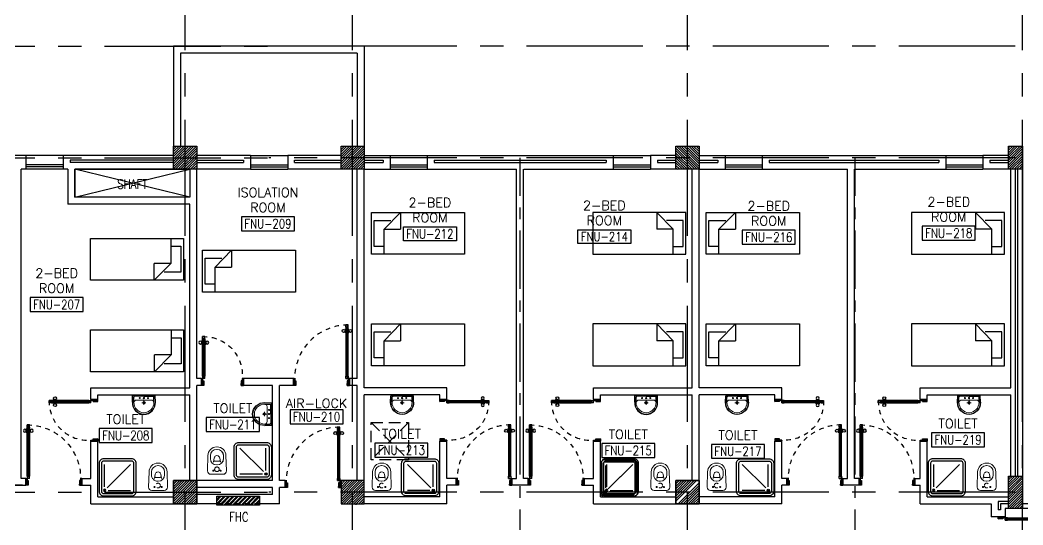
# Model space of a CAD drawing. Extents: x 0 to 93, y -1.5 to 78.
# Drawn here: x 18.88 to 40.44, y 56.32 to 67.18 of the extents above; entities that cross this region are included whole.
import ezdxf
from ezdxf.enums import TextEntityAlignment as Align

# ---------------------------------------------------------------- set-up
doc = ezdxf.new("R2010")
doc.units = 0
doc.header["$MEASUREMENT"] = 0
doc.header["$PDMODE"] = 34
for name, pattern in [('CENTER', [2, 1.25, -0.25, 0.25, -0.25]), ('CENTERX2', [4, 2.5, -0.5, 0.5, -0.5]), ('DASHED', [0.75, 0.5, -0.25]), ('HIDDEN', [0.375, 0.25, -0.125]), ('HIDDEN2', [0.1875, 0.125, -0.0625])]:
    doc.linetypes.add(name, pattern=pattern)
doc.layers.get('0').update_dxf_attribs({"color": 11, "linetype": 'CONTINUOUS'})
doc.layers.get('DEFPOINTS').update_dxf_attribs({"color": 11, "linetype": 'CONTINUOUS'})
for name, color, linetype in [('AX-DIM', 11, 'CONTINUOUS'), ('AXES', 11, 'CENTERX2'), ('AXES1', 11, 'CENTER'), ('COL', 11, 'CONTINUOUS'), ('DOOR', 11, 'CONTINUOUS'), ('EJ', 11, 'CONTINUOUS'), ('FHC', 11, 'CONTINUOUS'), ('FIX', 11, 'CONTINUOUS'), ('FUR', 11, 'CONTINUOUS'), ('HAT', 11, 'CONTINUOUS'), ('INSUL', 11, 'CONTINUOUS'), ('PROJ-L', 11, 'CONTINUOUS'), ('RM-BOX', 11, 'CONTINUOUS'), ('RM-NAME', 11, 'CONTINUOUS'), ('RM-NO', 11, 'CONTINUOUS'), ('ROOF', 11, 'CONTINUOUS'), ('SHAFT', 11, 'CONTINUOUS'), ('WALL', 11, 'CONTINUOUS'), ('WIN', 11, 'CONTINUOUS')]:
    doc.layers.add(name, color=color, linetype=linetype)
doc.styles.add('ROMANS', font='ROMANS.shx', dxfattribs={"width": 0.6})
doc.dimstyles.new('DIM-OUT', dxfattribs={"dimscale": 0, "dimtxt": 0.24, "dimasz": 0.08, "dimexe": 0.02, "dimexo": 0.02, "dimgap": 0.05, "dimtad": 1, "dimdec": 0, "dimlfac": 1000, "dimzin": 0, "dimdsep": 46, "dimtxsty": 'ROMANS', "dimblk1": 'ARCHTICK', "dimblk2": 'ARCHTICK', "dimsah": 1, "dimcen": 0.01, "dimdle": 0.08, "dimclrd": 7, "dimclre": 7, "dimclrt": 2, "dimadec": 0, "dimazin": 0, "dimtp": 2, "dimtm": 2, "dimtfac": 0.114286, "dimtdec": 0, "dimtix": 1, "dimtmove": 2, "dimatfit": 3, "dimldrblk": 'ARCHTICK', "dimfxl": 0, "dimtolj": 1, "dimtzin": 0, "dimarcsym": 0})

# ---------------------------------------------------------------- blocks, each defined once
blk = doc.blocks.new('*X49')
at = {"color": 0}
for p, q in [((84179, 177093), (84676, 177590)), ((84179, 177146), (84623, 177590)), ((84179, 177199), (84570, 177590)), ((84179, 177252), (84517, 177590)), ((84179, 177305), (84464, 177590)), ((84179, 177358), (84411, 177590)), ((84179, 177411), (84358, 177590)), ((84179, 177464), (84305, 177590)), ((84179, 177517), (84252, 177590)), ((84179, 177570), (84199, 177590)), ((84229, 177090), (84679, 177540)), ((84282, 177090), (84679, 177487)), ((84335, 177090), (84679, 177434)), ((84388, 177090), (84679, 177381)), ((84441, 177090), (84679, 177328)), ((84494, 177090), (84679, 177275)), ((84547, 177090), (84679, 177222)), ((84600, 177090), (84679, 177169)), ((84653, 177090), (84679, 177116))]:
    blk.add_line(p, q, dxfattribs=at)
blk = doc.blocks.new('*X52')
at = {"color": 0}
for p, q in [((84179, 169934), (84635, 170390)), ((84179, 169987), (84582, 170390)), ((84179, 170040), (84529, 170390)), ((84179, 170093), (84476, 170390)), ((84179, 170146), (84423, 170390)), ((84179, 170199), (84370, 170390)), ((84179, 170252), (84317, 170390)), ((84179, 170305), (84264, 170390)), ((84179, 170358), (84211, 170390)), ((84188, 169890), (84679, 170381)), ((84241, 169890), (84679, 170328)), ((84294, 169890), (84679, 170274)), ((84347, 169890), (84679, 170221)), ((84401, 169890), (84679, 170168)), ((84454, 169890), (84679, 170115)), ((84507, 169890), (84679, 170062)), ((84560, 169890), (84679, 170009)), ((84613, 169890), (84679, 169956)), ((84666, 169890), (84679, 169903))]:
    blk.add_line(p, q, dxfattribs=at)
blk = doc.blocks.new('COL50')
at = {"layer": 'COL'}
blk.add_lwpolyline([(-250, 250), (-250, -250), (250, -250), (250, 250)], close=True, dxfattribs=at)
blk = doc.blocks.new('*X50')
at = {"color": 0}
for p, q in [((80579, 177099), (81070, 177590)), ((80579, 177152), (81017, 177590)), ((80579, 177205), (80964, 177590)), ((80579, 177258), (80911, 177590)), ((80579, 177311), (80858, 177590)), ((80579, 177364), (80804, 177590)), ((80579, 177417), (80751, 177590)), ((80579, 177471), (80698, 177590)), ((80579, 177524), (80645, 177590)), ((80579, 177577), (80592, 177590)), ((80623, 177090), (81079, 177546)), ((80676, 177090), (81079, 177493)), ((80729, 177090), (81079, 177440)), ((80782, 177090), (81079, 177387)), ((80835, 177090), (81079, 177334)), ((80888, 177090), (81079, 177281)), ((80941, 177090), (81079, 177228)), ((80994, 177090), (81079, 177175)), ((81047, 177090), (81079, 177122))]:
    blk.add_line(p, q, dxfattribs=at)
blk = doc.blocks.new('*X51')
at = {"color": 0}
for p, q in [((80579, 169940), (81029, 170390)), ((80579, 169993), (80976, 170390)), ((80579, 170046), (80923, 170390)), ((80579, 170099), (80870, 170390)), ((80579, 170152), (80817, 170390)), ((80579, 170205), (80764, 170390)), ((80579, 170258), (80711, 170390)), ((80579, 170311), (80658, 170390)), ((80579, 170364), (80605, 170390)), ((80582, 169890), (81079, 170387)), ((80635, 169890), (81079, 170334)), ((80688, 169890), (81079, 170281)), ((80741, 169890), (81079, 170228)), ((80794, 169890), (81079, 170175)), ((80847, 169890), (81079, 170122)), ((80900, 169890), (81079, 170069)), ((80953, 169890), (81079, 170016)), ((81006, 169890), (81079, 169963)), ((81059, 169890), (81079, 169910))]:
    blk.add_line(p, q, dxfattribs=at)
blk = doc.blocks.new('*X62')
at = {"color": 0}
for p, q in [((203889, 169947), (204331, 170390)), ((203889, 170000), (204278, 170390)), ((203889, 170053), (204225, 170390)), ((203889, 170107), (204172, 170390)), ((203889, 170160), (204119, 170390)), ((203889, 170213), (204066, 170390)), ((203889, 170266), (204013, 170390)), ((203889, 170319), (203960, 170390)), ((203889, 170372), (203907, 170390)), ((203937, 169890), (204389, 170341)), ((203990, 169890), (204389, 170288)), ((204043, 169890), (204389, 170235)), ((204096, 169890), (204389, 170182)), ((204149, 169890), (204389, 170129)), ((204202, 169890), (204389, 170076)), ((204255, 169890), (204389, 170023)), ((204308, 169890), (204389, 169970)), ((204361, 169890), (204389, 169917))]:
    blk.add_line(p, q, dxfattribs=at)
blk = doc.blocks.new('RM1')
at = {"layer": 'RM-BOX'}
blk.add_lwpolyline([(570, -200), (-570, -200), (-570, -500), (570, -500)], close=True, dxfattribs=at)
at = {"layer": 'RM-NAME', "style": 'ROMANS'}
for tag, p in [('ROOMNAME1', (0, 324)), ('ROOMNAME2', (0, 0))]:
    blk.add_attdef(tag, text='', height=200, dxfattribs=at).set_placement(p, align=Align.MIDDLE)
at = {"layer": 'RM-NO', "style": 'ROMANS', "width": 0.8}
blk.add_attdef('ROOMNO', text='', height=200, dxfattribs=at).set_placement((0, -350), align=Align.MIDDLE)
blk = doc.blocks.new('AH20A')
at = {"layer": 'FUR'}
for p, q in [((0, 0.5), (0, -0.5)), ((1, 0.5), (0, 0.5)), ((0.136, 0.5), (0.136, -0.099)), ((1, -0.5), (1, 0.5)), ((0.136, 0.311), (0.028, 0.311)), ((0.028, 0.311), (0.028, -0.309)), ((0.136, -0.099), (0.313, -0.5)), ((0.136, -0.099), (0.313, -0.099)), ((0.313, -0.5), (0.313, -0.099)), ((0.028, -0.309), (0.208, -0.309)), ((0, -0.5), (1, -0.5))]:
    blk.add_line(p, q, dxfattribs=at)
blk = doc.blocks.new('DOOR90')
at = {"layer": 'DOOR', "linetype": 'ByBlock'}
for p, q in [((0, 0), (-150, 0)), ((-200, -25), (-1000, -25)), ((-200, -42), (-1000, -42)), ((-200, -58), (-1000, -58)), ((-1000, -75), (-200, -75))]:
    blk.add_line(p, q, dxfattribs=at)
at = {"layer": 'DOOR', "color": 0, "linetype": 'ByBlock'}
for p, q in [((-150, 0), (-150, -25)), ((-150, 0), (0, 0)), ((0, -50), (0, 0)), ((-1050, -25), (-1050, -75)), ((-1050, -75), (-1050, -25)), ((-1000, -25), (-1050, -25)), ((-1000, -75), (-1050, -75)), ((-1020, -42), (-1020, -58)), ((-1000, -42), (-1020, -42)), ((-1000, -58), (-1020, -58)), ((-1000, -25), (-1000, -42)), ((-1000, -58), (-1000, -75)), ((-968, -25), (-968, -18)), ((-878, -18), (-968, -18)), ((-968, -75), (-968, -82)), ((-878, -82), (-968, -82)), ((-955, -18), (-955, -9)), ((-955, -9), (-890, -9)), ((-955, -18), (-890, -18)), ((-955, -82), (-955, -91)), ((-955, -82), (-890, -82)), ((-955, -91), (-890, -91)), ((-890, -18), (-890, -9)), ((-890, -82), (-890, -91)), ((-878, -25), (-878, -18)), ((-878, -75), (-878, -82)), ((-200, -42), (-200, -25)), ((-200, -25), (-150, -25)), ((-180, -42), (-200, -42)), ((-200, -75), (-200, -58)), ((-200, -58), (-180, -58)), ((-150, -75), (-200, -75)), ((-180, -58), (-180, -42)), ((-150, -75), (-150, -25)), ((-150, -25), (-100, -25)), ((-100, -25), (-100, -50)), ((-100, -50), (0, -50)), ((-100, -850), (0, -850)), ((-100, -875), (-100, -850)), ((0, -850), (0, -900)), ((-150, -900), (-150, -875)), ((-150, -875), (-100, -875)), ((0, -900), (-150, -900)), ((-150, -900), (0, -900))]:
    blk.add_line(p, q, dxfattribs=at)
at = {"layer": 'DOOR', "color": 9, "linetype": 'ByBlock'}
for p, q in [((0, -50), (-114, 0)), ((0, -50), (-40, 0)), ((0, -50), (-100, -37)), ((0, -850), (-114, -900)), ((0, -850), (-100, -863)), ((0, -850), (-40, -900))]:
    blk.add_line(p, q, dxfattribs=at)
at = {"layer": 'DOOR', "color": 0, "linetype": 'ByBlock'}
for centre in [(-923, 24), (-923, -124)]:
    blk.add_circle(centre, 32.4, dxfattribs=at)
at = {"layer": 'DOOR', "color": 9, "linetype": 'ByBlock'}
for centre, radius, start, end in [((0, -50), 74.4, 137.7764, 180), ((0, -50), 54.4, 113.2074, 180), ((0, -50), 154, 161.1053, 166.2858), ((0, -50), 134, 158.1598, 169.28), ((0, -50), 114, 154.0838, 167.3774), ((0, -50), 94.4, 148.0182, 180), ((0, -50), 34.4, 90, 180), ((0, -50), 14.4, 90, 180), ((0, -850), 94.4, 180, 211.9818), ((0, -850), 74.4, 180, 222.2236), ((0, -850), 54.4, 180, 246.7926), ((0, -850), 34.4, 180, 270), ((0, -850), 14.4, 180, 270), ((0, -850), 154, 193.7142, 198.8947), ((0, -850), 134, 190.72, 201.8402)]:
    blk.add_arc(centre, radius, start, end, dxfattribs=at)
at = {"layer": 'DOOR', "linetype": 'HIDDEN', "ltscale": 0.5}
blk.add_arc((-222, -50), 828, 178.2701, 275.003, dxfattribs=at)
blk = doc.blocks.new('DOOR100')
at = {"layer": 'DOOR', "color": 0, "linetype": 'ByBlock'}
for p, q in [((-76, 1251), (-76, 1301)), ((-76, 1301), (-26, 1301)), ((-26, 1301), (-76, 1301)), ((-26, 1251), (-26, 1301)), ((-92, 1206), (-92, 1141)), ((-83, 1206), (-92, 1206)), ((-83, 1141), (-92, 1141)), ((-83, 1129), (-83, 1219)), ((-76, 1219), (-83, 1219)), ((-83, 1206), (-83, 1141)), ((-76, 1129), (-83, 1129)), ((-59, 1251), (-76, 1251)), ((-59, 1251), (-59, 1271)), ((-43, 1271), (-59, 1271)), ((-43, 1251), (-43, 1271)), ((-26, 1251), (-43, 1251)), ((-26, 1219), (-19, 1219)), ((-26, 1129), (-19, 1129)), ((-19, 1129), (-19, 1219)), ((-19, 1206), (-19, 1141)), ((-19, 1206), (-10, 1206)), ((-19, 1141), (-10, 1141)), ((-10, 1206), (-10, 1141)), ((-1201, 0), (-1201, 150)), ((-1201, 150), (-1176, 150)), ((-1201, 150), (-1201, 0)), ((-1151, 0), (-1201, 0)), ((-1176, 150), (-1176, 100)), ((-1176, 100), (-1151, 100)), ((-1151, 100), (-1151, 0)), ((-76, 200), (-59, 200)), ((-76, 150), (-76, 200)), ((-76, 150), (-26, 150)), ((-59, 200), (-59, 180)), ((-59, 180), (-43, 180)), ((-51, 100), (-51, 0)), ((-26, 100), (-51, 100)), ((-51, 0), (-1, 0)), ((-43, 200), (-26, 200)), ((-43, 180), (-43, 200)), ((-26, 200), (-26, 150)), ((-1, 150), (-26, 150)), ((-26, 150), (-26, 100)), ((-1, 150), (-1, 0))]:
    blk.add_line(p, q, dxfattribs=at)
at = {"layer": 'DOOR', "linetype": 'ByBlock'}
for p, q in [((-76, 1251), (-76, 200)), ((-59, 200), (-59, 1251)), ((-43, 200), (-43, 1251)), ((-26, 200), (-26, 1251))]:
    blk.add_line(p, q, dxfattribs=at)
at = {"layer": 'DOOR', "color": 9, "linetype": 'ByBlock'}
for p, q in [((-1151, 0), (-1201, 114)), ((-1151, 0), (-1201, 40)), ((-1151, 0), (-1164, 100)), ((-51, 0), (-1, 114)), ((-51, 0), (-38, 100)), ((-51, 0), (-1, 40))]:
    blk.add_line(p, q, dxfattribs=at)
at = {"layer": 'DOOR', "color": 0, "linetype": 'ByBlock'}
for centre in [(-125, 1174), (22, 1174)]:
    blk.add_circle(centre, 32.4, dxfattribs=at)
at = {"layer": 'DOOR', "linetype": 'HIDDEN', "ltscale": 0.5}
blk.add_arc((-27, 152), 1149, 89.961, 180.0931, dxfattribs=at)
at = {"layer": 'DOOR', "color": 9, "linetype": 'ByBlock'}
for centre, radius, start, end in [((-1151, 0), 154, 103.7142, 108.8947), ((-1151, 0), 134, 100.72, 111.8402), ((-1151, 0), 94.4, 90, 121.9818), ((-1151, 0), 74.4, 90, 132.2236), ((-1151, 0), 54.4, 90, 156.7926), ((-1151, 0), 34.4, 90, 180), ((-1151, 0), 14.4, 90, 180), ((-51, 0), 94.4, 58.0182, 90), ((-51, 0), 74.4, 47.7764, 90), ((-51, 0), 54.4, 23.2074, 90), ((-51, 0), 34.4, 0, 90), ((-51, 0), 14.4, 0, 90), ((-51, 0), 134, 68.1598, 79.28), ((-51, 0), 114, 64.0838, 77.3774), ((-51, 0), 154, 71.1053, 76.2858)]:
    blk.add_arc(centre, radius, start, end, dxfattribs=at)
blk = doc.blocks.new('SHR1')
at = {"layer": 'FIX'}
for p, q in [((-196, 196), (-700, 700)), ((-143, 218), (-143, 700)), ((-218, 143), (-700, 143))]:
    blk.add_line(p, q, dxfattribs=at)
for points in [[(-825, 125), (-825, 725, -0.414214), (-725, 825), (-125, 825, -0.414214), (-25, 725), (-25, 125, -0.414214), (-125, 25), (-725, 25, -0.414214)], [(-775, 125), (-775, 725, -0.414214), (-725, 775), (-125, 775, -0.414214), (-75, 725), (-75, 125, -0.414214), (-125, 75), (-725, 75, -0.414214)]]:
    blk.add_lwpolyline(points, format="xyb", close=True, dxfattribs=at)
for radius in [25, 15]:
    blk.add_circle((-143, 143), radius, dxfattribs=at)
blk = doc.blocks.new('*X73')
at = {"color": 0}
for p, q in [((203889, 118293), (204345, 118750)), ((203889, 118346), (204292, 118750)), ((203889, 118399), (204239, 118750)), ((203889, 118452), (204186, 118750)), ((203889, 118505), (204133, 118750)), ((203889, 118558), (204080, 118750)), ((203889, 118611), (204027, 118750)), ((203889, 118665), (203974, 118750)), ((203889, 118718), (203921, 118750)), ((203898, 118250), (204389, 118740)), ((203951, 118250), (204389, 118687)), ((204004, 118250), (204389, 118634)), ((204057, 118250), (204389, 118581)), ((204110, 118250), (204389, 118528)), ((204163, 118250), (204389, 118475)), ((204216, 118250), (204389, 118422)), ((204269, 118250), (204389, 118369)), ((204322, 118250), (204389, 118316)), ((204375, 118250), (204389, 118263))]:
    blk.add_line(p, q, dxfattribs=at)
blk = doc.blocks.new('WC1')
at = {"layer": 'FIX', "lineweight": 20}
for p, q in [((-727, 5), (-727, -5)), ((-674, 5), (-674, -5)), ((-534, 24), (-540, 0)), ((-540, 0), (-534, -24)), ((-210, 204), (-538, 194)), ((-475, 141), (-538, 141)), ((-395, 76), (-490, 60)), ((-339, 5), (-339, -5)), ((-137, 0), (-137, 131)), ((-137, -131), (-137, 0)), ((-538, -141), (-475, -141)), ((-538, -194), (-210, -204)), ((-490, -60), (-395, -76)), ((-213, -204), (-210, -204))]:
    blk.add_line(p, q, dxfattribs=at)
at = {"layer": 'FIX', "linetype": 'Continuous', "lineweight": 20}
blk.add_line((-420, -47), (-420, 45), dxfattribs=at)
at = {"layer": 'FIX', "linetype": 'HIDDEN2', "lineweight": 20, "ltscale": 0.3}
blk.add_circle((-245, 0), 49.8, dxfattribs=at)
at = {"layer": 'FIX', "linetype": 'HIDDEN', "lineweight": 20, "ltscale": 0.05}
for centre in [(-213, 78), (-213, -77)]:
    blk.add_circle(centre, 11.6, dxfattribs=at)
at = {"layer": 'FIX', "lineweight": 20}
for centre, radius, start, end in [((-538, 5), 189, 90, 180), ((-538, 5), 136, 90, 180), ((-473, -7), 68.2, 128.9242, 152.8468), ((-464, -18), 82, 108.496, 128.9242), ((-475, 5), 136, 360, 90), ((-210, 131), 73, 360, 90), ((-538, -5), 189, 180, 270), ((-538, -5), 136, 180, 270), ((-473, 7), 68.2, 207.1532, 231.0758), ((-464, 18), 82, 231.0758, 251.504), ((-475, -5), 136, 270, 0), ((-210, -131), 73, 270, 0)]:
    blk.add_arc(centre, radius, start, end, dxfattribs=at)
at = {"layer": 'FIX', "linetype": 'Continuous', "lineweight": 20}
for centre, start, end in [((-443, 46), 357.6662, 91.6121), ((-442, -46), 268.3879, 2.3338)]:
    blk.add_arc(centre, 22.3, start, end, dxfattribs=at)
blk = doc.blocks.new('LAV1')
at = {"layer": 'FIX', "linetype": 'DASHED', "lineweight": 20, "ltscale": 0.05}
for p, q in [((0, 170), (0, 270)), ((0, 170), (0, 270)), ((50, 220), (-50, 220))]:
    blk.add_line(p, q, dxfattribs=at)
at = {"layer": 'FIX', "linetype": 'ByBlock', "ltscale": 0.3}
for p, q in [((-280, 210), (-275, 50)), ((-245, 210), (-245, 85)), ((0, 60), (-220, 60)), ((0, 60), (220, 60)), ((245, 210), (245, 85)), ((280, 210), (275, 50))]:
    blk.add_line(p, q, dxfattribs=at)
at = {"layer": 'FIX', "linetype": 'Continuous', "lineweight": 20}
for p, q in [((-275, 210), (-275, 50)), ((0, 50), (-275, 50)), ((0, 50), (-252, 50)), ((0, 155), (-181, 155)), ((0, 155), (181, 155)), ((0, 50), (275, 50)), ((0, 50), (252, 50)), ((275, 210), (275, 50))]:
    blk.add_line(p, q, dxfattribs=at)
at = {"layer": 'FIX', "lineweight": 20}
for p, q in [((16, 107), (-15, 107)), ((0, 92), (0, 123))]:
    blk.add_line(p, q, dxfattribs=at)
for centre, radius in [((0, 220), 29.5), ((0, 220), 22.5), ((0, 107), 15.5)]:
    blk.add_circle(centre, radius, dxfattribs=at)
at = {"layer": 'FIX', "linetype": 'HIDDEN', "lineweight": 20, "ltscale": 0.05}
for centre in [(-100, 107), (100, 107)]:
    blk.add_circle(centre, 12.4, dxfattribs=at)
at = {"layer": 'FIX', "linetype": 'ByBlock', "ltscale": 0.3}
for centre, radius, start, end in [((7, 220), 287, 91.3776, 182.0064), ((-7, 220), 287, 357.9936, 88.6224), ((-220, 85), 24.9, 179.7021, 269.9486), ((220, 85), 24.9, 270.0514, 0.2979)]:
    blk.add_arc(centre, radius, start, end, dxfattribs=at)
at = {"layer": 'FIX', "linetype": 'Continuous', "lineweight": 20}
for centre, radius, start, end in [((8, 217), 283, 91.6988, 181.351), ((-8, 217), 283, 358.649, 88.3012), ((8, 212), 253, 91.7328, 180.4884), ((-8, 212), 253, 359.5116, 88.2672), ((-179, 222), 66.9, 190.2006, 268.0786), ((179, 222), 66.9, 271.9214, 349.7994)]:
    blk.add_arc(centre, radius, start, end, dxfattribs=at)
blk = doc.blocks.new('C11')
at = {"layer": 'HAT'}
h = blk.add_hatch(dxfattribs=at)
h.set_pattern_fill('ANSI31', color=256, scale=300, style=0)
h.set_pattern_definition([(45, (-248556.182, -75061.005), (-26.5165043, 26.5165043), [])])
h.paths.add_polyline_path([(300, 700), (0, 700), (0, 350), (300, 350)])
h.paths.add_polyline_path([(300, 350), (0, 350), (0, 0), (300, 0)])
at = {"layer": 'COL'}
blk.add_lwpolyline([(300, 700), (300, 0), (0, 0), (0, 700)], close=True, dxfattribs=at)
blk = doc.blocks.new('C-300')
at = {"layer": 'HAT', "linetype": 'ByBlock', "ltscale": 0.3}
h = blk.add_hatch(dxfattribs=at)
h.set_pattern_fill('ANSI31', color=8, scale=300, style=0)
h.set_pattern_definition([(45, (-258496.182, -82361.005), (-26.5165043, 26.5165043), [])])
h.paths.add_polyline_path([(300, 500), (0, 500), (0, 250), (300, 250)])
h.paths.add_polyline_path([(300, 250), (0, 250), (0, 0), (300, 0)])
at = {"layer": 'COL'}
blk.add_lwpolyline([(0, 500), (300, 500), (300, 0), (0, 0)], close=True, dxfattribs=at)
blk = doc.blocks.new('A$C272A55A0')
at = {"layer": 'DOOR', "color": 0, "linetype": 'ByBlock'}
for p, q in [((0, 900), (0, 1050)), ((50, 1050), (0, 1050)), ((0, 900), (25, 900)), ((25, 950), (50, 950)), ((25, 900), (25, 950)), ((75, 900), (25, 900)), ((25, 850), (25, 900)), ((58, 870), (42, 870)), ((42, 870), (42, 850)), ((50, 950), (50, 1050)), ((58, 850), (58, 870)), ((75, 900), (75, 850)), ((1725, 900), (1775, 900)), ((1725, 900), (1725, 850)), ((1742, 870), (1758, 870)), ((1742, 850), (1742, 870)), ((1750, 950), (1750, 1050)), ((1750, 1050), (1800, 1050)), ((1775, 950), (1750, 950)), ((1758, 870), (1758, 850)), ((1775, 900), (1775, 950)), ((1800, 900), (1775, 900)), ((1775, 850), (1775, 900)), ((1800, 1050), (1800, 900)), ((42, 850), (25, 850)), ((75, 850), (58, 850)), ((1725, 850), (1742, 850)), ((1758, 850), (1775, 850)), ((25, 50), (42, 50)), ((25, 50), (25, 0)), ((25, 0), (75, 0)), ((75, 0), (25, 0)), ((42, 50), (42, 30)), ((42, 30), (58, 30)), ((58, 50), (75, 50)), ((58, 50), (58, 30)), ((75, 50), (75, 0)), ((1718, 160), (1709, 160)), ((1709, 95), (1709, 160)), ((1718, 95), (1709, 95)), ((1725, 173), (1718, 173)), ((1718, 173), (1718, 83)), ((1718, 95), (1718, 160)), ((1725, 83), (1718, 83)), ((1742, 50), (1725, 50)), ((1725, 50), (1725, 0)), ((1775, 0), (1725, 0)), ((1725, 0), (1775, 0)), ((1742, 50), (1742, 30)), ((1758, 30), (1742, 30)), ((1775, 50), (1758, 50)), ((1758, 50), (1758, 30)), ((1775, 173), (1782, 173)), ((1775, 83), (1782, 83)), ((1775, 50), (1775, 0)), ((1782, 173), (1782, 83)), ((1782, 160), (1791, 160)), ((1782, 95), (1782, 160)), ((1782, 95), (1791, 95)), ((1791, 95), (1791, 160))]:
    blk.add_line(p, q, dxfattribs=at)
at = {"layer": 'DOOR', "color": 9, "linetype": 'ByBlock'}
for p, q in [((50, 1050), (0, 1010)), ((50, 1050), (0, 937)), ((50, 1050), (37, 950)), ((1750, 1050), (1800, 1010)), ((1750, 1050), (1800, 937)), ((1750, 1050), (1763, 950))]:
    blk.add_line(p, q, dxfattribs=at)
at = {"layer": 'DOOR', "linetype": 'ByBlock'}
for p, q in [((25, 850), (25, 50)), ((42, 850), (42, 50)), ((58, 850), (58, 50)), ((75, 50), (75, 850)), ((1725, 50), (1725, 850)), ((1742, 850), (1742, 50)), ((1758, 850), (1758, 50)), ((1775, 850), (1775, 50))]:
    blk.add_line(p, q, dxfattribs=at)
at = {"layer": 'DOOR', "color": 0, "linetype": 'ByBlock'}
for centre in [(1676, 128), (1824, 128)]:
    blk.add_circle(centre, 32.4, dxfattribs=at)
at = {"layer": 'DOOR', "color": 9, "linetype": 'ByBlock'}
for centre, radius, start, end in [((50, 1050), 54.4, 203.2074, 270), ((50, 1050), 74.4, 227.7764, 270), ((50, 1050), 94.4, 238.0182, 270), ((50, 1050), 114, 244.0838, 257.3774), ((50, 1050), 134, 248.1598, 259.28), ((50, 1050), 154, 251.1053, 256.2858), ((50, 1050), 34.4, 180, 270), ((50, 1050), 14.4, 180, 270), ((1750, 1050), 14.4, 270, 0), ((1750, 1050), 34.4, 270, 0), ((1750, 1050), 54.4, 270, 336.7926), ((1750, 1050), 74.4, 270, 312.2236), ((1750, 1050), 94.4, 270, 301.9818), ((1750, 1050), 114, 282.6226, 295.9162), ((1750, 1050), 134, 280.72, 291.8402), ((1750, 1050), 154, 283.7142, 288.8947)]:
    blk.add_arc(centre, radius, start, end, dxfattribs=at)
at = {"layer": 'DOOR', "linetype": 'HIDDEN', "ltscale": 0.5}
for centre, start, end in [((50, 851), 268.3174, 3.2965), ((1750, 851), 176.7035, 271.6826)]:
    blk.add_arc(centre, 851, start, end, dxfattribs=at)
at = {"layer": 'WALL', "linetype": 'ByBlock'}
blk.add_line((1800, 900), (1800, 1050), dxfattribs=at)
blk = doc.blocks.new('_ARCHTICK')
at = {"color": 0, "linetype": 'ByBlock', "const_width": 0.15}
blk.add_lwpolyline([(-0.5, -0.5), (0.5, 0.5)], dxfattribs=at)
blk = doc.blocks.new('*D164')
at = {"layer": 'AX-DIM', "color": 7, "lineweight": -2}
for p, q in [((7.952, 76.648), (82.802, 76.648)), ((8.032, 72.01), (8.032, 76.668)), ((82.722, 64.49), (82.722, 76.668))]:
    blk.add_line(p, q, dxfattribs=at)
at = {"layer": 'DEFPOINTS', "color": 0}
for p in [(82.722, 76.648), (8.032, 71.99), (82.722, 64.47)]:
    blk.add_point(p, dxfattribs=at)
at = {"layer": 'AX-DIM', "color": 7, "lineweight": -2, "xscale": 0.08, "yscale": 0.08, "zscale": 0.08, "rotation": 180}
blk.add_blockref('_ARCHTICK', (8.032, 76.648), dxfattribs=at)
at = {"layer": 'AX-DIM', "color": 7, "lineweight": -2, "xscale": 0.08, "yscale": 0.08, "zscale": 0.08}
blk.add_blockref('_ARCHTICK', (82.722, 76.648), dxfattribs=at)
at = {"layer": 'AX-DIM', "color": 2, "insert": (45.377, 76.818), "char_height": 0.24, "attachment_point": 5, "style": 'ROMANS'}
blk.add_mtext('\\A1;74690', dxfattribs=at)

msp = doc.modelspace()

# ---------------------------------------------------------------- hatches: boundary and pattern name
at = {"layer": 'FHC', "linetype": 'ByBlock', "ltscale": 0.3}
h = msp.add_hatch(dxfattribs=at)
h.set_pattern_fill('ANSI32', color=11, scale=0.175, style=0)
h.set_pattern_definition([(45, (-209.08703, 25.693995), (-0.046403883, 0.046403883), []), (45, (-209.056094, 25.693995), (-0.046403883, 0.046403883), [])])
h.paths.add_polyline_path([(24.0292, 56.745), (24.0292, 56.935), (23.1092, 56.935), (23.1092, 56.745)])
h.paths.add_polyline_path([(22.8965, 56.3239), (22.8965, 56.7447), (23.159, 56.7447), (23.159, 56.3239)], flags=9)

# ---------------------------------------------------------------- linework, layer by layer
at = {"layer": 'AXES'}
for p, q in [((22.4317, -1.4643), (22.4317, 77.3484)), ((26.0317, -1.4643), (26.0317, 77.3484)), ((33.2317, -1.4643), (33.2317, 77.3484)), ((40.4317, -1.4643), (40.4317, 76.9984)), ((0.7, 66.62), (24.2317, 66.62)), ((92.2717, 66.62), (24.2317, 66.62)), ((0.7, 64.22), (24.2317, 64.22)), ((92.2717, 64.22), (24.2317, 64.22)), ((0.7, 57.02), (24.2317, 57.02)), ((92.2717, 57.02), (24.2317, 57.02))]:
    msp.add_line(p, q, dxfattribs=at)
at = {"layer": 'AXES1'}
for p, q in [((29.6317, 5.4), (29.6317, 64.22)), ((36.8317, 5.4), (36.8317, 64.22))]:
    msp.add_line(p, q, dxfattribs=at)
at = {"layer": 'COL'}
for points in [[(22.1817, 63.97), (22.1817, 64.47), (22.6817, 64.47), (22.6817, 63.97)], [(25.7817, 63.97), (25.7817, 64.47), (26.2817, 64.47), (26.2817, 63.97)], [(32.9817, 63.97), (32.9817, 64.47), (33.4817, 64.47), (33.4817, 63.97)]]:
    msp.add_lwpolyline(points, close=True, dxfattribs=at)
at = {"layer": 'EJ'}
msp.add_line((40.4317, 54.52), (40.4317, 56.67), dxfattribs=at)
at = {"layer": 'FHC', "color": 250, "linetype": 'HIDDEN', "ltscale": 0.25}
msp.add_line((24.0216, 56.77), (23.1155, 56.77), dxfattribs=at)
at = {"layer": 'FHC', "linetype": 'ByBlock', "ltscale": 0.3}
msp.add_lwpolyline([(23.1092, 56.935), (24.0292, 56.935), (24.0292, 56.745), (23.1092, 56.745)], close=True, dxfattribs=at)
at = {"layer": 'FIX', "lineweight": 20}
for p, q in [((23.1093, 57.997), (23.119, 57.997)), ((22.9103, 57.48), (22.9203, 57.808)), ((22.9733, 57.745), (22.9733, 57.808)), ((23.0899, 57.8037), (23.1142, 57.8095)), ((23.1093, 57.944), (23.119, 57.944)), ((23.1142, 57.8095), (23.1384, 57.8037)), ((23.255, 57.808), (23.255, 57.745)), ((23.308, 57.808), (23.318, 57.48)), ((23.0385, 57.6648), (23.054, 57.7604)), ((23.1093, 57.609), (23.119, 57.609)), ((23.1743, 57.7604), (23.1898, 57.6648))]:
    msp.add_line(p, q, dxfattribs=at)
at = {"layer": 'FIX'}
for p, q in [((24.1129, 57.4637), (23.6087, 57.968)), ((24.166, 57.4857), (24.166, 57.968)), ((24.091, 57.4107), (23.6087, 57.4107))]:
    msp.add_line(p, q, dxfattribs=at)
at = {"layer": 'FIX', "linetype": 'Continuous', "lineweight": 20}
msp.add_line((23.1615, 57.6901), (23.0695, 57.6904), dxfattribs=at)
at = {"layer": 'FIX'}
for points in [[(23.4837, 57.393), (23.4837, 57.993, -0.4142136), (23.5837, 58.093), (24.1837, 58.093, -0.4142136), (24.2837, 57.993), (24.2837, 57.393, -0.4142136), (24.1837, 57.293), (23.5837, 57.293, -0.4142136)], [(23.5337, 57.393), (23.5337, 57.993, -0.4142136), (23.5837, 58.043), (24.1837, 58.043, -0.4142136), (24.2337, 57.993), (24.2337, 57.393, -0.4142136), (24.1837, 57.343), (23.5837, 57.343, -0.4142136)]]:
    msp.add_lwpolyline(points, format="xyb", close=True, dxfattribs=at)
at = {"layer": 'FIX', "lineweight": 20}
msp.add_lwpolyline([(23.318, 57.4832), (23.318, 57.48, -0.4142136), (23.245, 57.407), (23.1142, 57.407), (22.9833, 57.407, -0.4142136), (22.9103, 57.48)], format="xyb", dxfattribs=at)
at = {"layer": 'FIX', "color": 22, "linetype": 'HIDDEN2', "lineweight": 20, "ltscale": 0.3}
msp.add_circle((23.1142, 57.515), 0.0498, dxfattribs=at)
at = {"layer": 'FIX', "color": 97, "linetype": 'HIDDEN', "lineweight": 20, "ltscale": 0.05}
for centre in [(23.0367, 57.4832), (23.1917, 57.4832)]:
    msp.add_circle(centre, 0.0116, dxfattribs=at)
at = {"layer": 'FIX'}
for radius in [0.025, 0.015]:
    msp.add_circle((24.166, 57.4107), radius, dxfattribs=at)
at = {"layer": 'FIX', "lineweight": 20}
for centre, radius, start, end in [((23.1093, 57.808), 0.189, 90, 180), ((23.119, 57.808), 0.189, 0, 90), ((23.1093, 57.808), 0.136, 90, 180), ((23.1318, 57.7344), 0.082, 141.07583, 161.50405), ((23.121, 57.743), 0.0682, 117.15318, 141.07583), ((23.119, 57.808), 0.136, 0, 90), ((23.1073, 57.743), 0.0682, 38.92417, 62.84682), ((23.0965, 57.7344), 0.082, 18.49595, 38.92417), ((23.1093, 57.745), 0.136, 180, 270), ((23.119, 57.745), 0.136, 270, 0)]:
    msp.add_arc(centre, radius, start, end, dxfattribs=at)
at = {"layer": 'FIX', "linetype": 'Continuous', "lineweight": 20}
for centre, start, end in [((23.0686, 57.7127), 178.38785, 272.33379), ((23.1597, 57.7124), 267.66621, 1.61215)]:
    msp.add_arc(centre, 0.0223, start, end, dxfattribs=at)
at = {"layer": 'INSUL'}
for p, q in [((22.1817, 64.17), (19.9567, 64.17)), ((19.9567, 64.17), (19.9567, 64.12)), ((19.9567, 64.17), (19.9567, 64.12)), ((22.1817, 64.12), (19.9567, 64.12)), ((22.6817, 64.17), (23.6817, 64.17)), ((22.6817, 64.12), (23.6817, 64.12)), ((23.685, 64.17), (23.685, 64.12)), ((23.685, 64.17), (23.685, 64.12)), ((24.7817, 64.12), (24.7817, 64.17)), ((24.7817, 64.17), (25.7817, 64.17)), ((24.7817, 64.12), (25.7817, 64.12)), ((26.285, 64.17), (26.685, 64.17)), ((26.285, 64.12), (26.685, 64.12)), ((26.685, 64.17), (26.685, 64.12)), ((26.685, 64.17), (26.685, 64.12)), ((27.785, 64.17), (31.4817, 64.17)), ((27.785, 64.17), (27.785, 64.12)), ((27.785, 64.12), (31.4817, 64.12)), ((31.4817, 64.17), (31.4817, 64.12)), ((32.5817, 64.17), (32.5817, 64.12)), ((32.5817, 64.17), (32.9817, 64.17)), ((32.5817, 64.12), (32.9817, 64.12)), ((33.4817, 64.17), (33.885, 64.17)), ((33.4817, 64.12), (33.885, 64.12)), ((33.885, 64.17), (33.885, 64.12)), ((34.985, 64.17), (38.6317, 64.17)), ((34.985, 64.17), (34.985, 64.12)), ((34.985, 64.12), (38.6317, 64.12)), ((38.6317, 64.17), (38.6317, 64.12)), ((39.7317, 64.17), (40.1317, 64.17)), ((39.7317, 64.17), (39.7317, 64.12)), ((39.7317, 64.12), (40.1317, 64.12)), ((40.2817, 57.37), (40.2817, 63.97)), ((40.3317, 57.37), (40.3317, 63.97)), ((39.9067, 56.82), (39.9067, 56.645)), ((40.1317, 56.82), (39.9067, 56.82)), ((39.9567, 56.77), (39.9567, 56.645)), ((40.1317, 56.77), (39.9567, 56.77)), ((39.9567, 56.645), (39.9067, 56.645))]:
    msp.add_line(p, q, dxfattribs=at)
at = {"layer": 'PROJ-L', "linetype": 'Continuous'}
for p, q in [((22.1817, 66.62), (22.1817, 64.47)), ((26.2817, 66.62), (22.1817, 66.62)), ((26.2817, 66.62), (22.1817, 66.62)), ((22.1817, 66.62), (22.1817, 64.47)), ((26.2817, 66.62), (26.2817, 64.47)), ((26.2817, 66.62), (26.2817, 64.47)), ((22.3317, 66.47), (22.3317, 64.47)), ((26.1317, 66.47), (22.3317, 66.47)), ((26.1317, 66.47), (22.3317, 66.47)), ((22.3317, 66.47), (22.3317, 64.47)), ((26.1317, 66.47), (26.1317, 64.47)), ((26.1317, 66.47), (26.1317, 64.47))]:
    msp.add_line(p, q, dxfattribs=at)
at = {"layer": 'ROOF'}
for p, q in [((41.5767, 56.77), (40.4317, 56.77)), ((41.7267, 56.67), (40.4317, 56.67))]:
    msp.add_line(p, q, dxfattribs=at)
at = {"layer": 'SHAFT', "linetype": 'ByBlock'}
for p, q in [((22.5317, 63.37), (20.0567, 63.97)), ((20.0567, 63.37), (22.5317, 63.97))]:
    msp.add_line(p, q, dxfattribs=at)
at = {"layer": 'SHAFT', "linetype": 'HIDDEN'}
for p, q in [((26.4317, 58.52), (27.2317, 57.72)), ((27.2317, 58.52), (26.4317, 57.72))]:
    msp.add_line(p, q, dxfattribs=at)
msp.add_lwpolyline([(26.4317, 58.52), (27.2317, 58.52), (27.2317, 57.72), (26.4317, 57.72)], close=True, dxfattribs=at)
at = {"layer": 'WALL'}
for p, q in [((19.0067, 64.27), (17.2817, 64.27)), ((19.0067, 64.27), (19.0067, 63.97)), ((19.8067, 64.27), (19.8067, 63.97)), ((22.1817, 64.27), (19.8067, 64.27)), ((19.8067, 64.27), (19.8067, 63.97)), ((23.835, 64.27), (22.685, 64.27)), ((23.835, 64.27), (23.835, 63.97)), ((25.785, 64.27), (24.635, 64.27)), ((24.635, 64.27), (24.635, 63.97)), ((26.285, 64.27), (26.835, 64.27)), ((26.835, 64.27), (26.835, 63.97)), ((26.835, 64.27), (26.835, 63.97)), ((27.635, 64.27), (31.6317, 64.27)), ((27.635, 64.27), (27.635, 63.97)), ((31.6317, 64.27), (31.6317, 63.97)), ((32.4317, 64.27), (32.4317, 63.97)), ((32.9817, 64.27), (32.4317, 64.27)), ((33.4817, 64.27), (34.0383, 64.27)), ((34.0383, 64.27), (34.0383, 63.97)), ((34.8383, 64.27), (38.7817, 64.27)), ((34.8383, 64.27), (34.8383, 63.97)), ((38.7817, 64.27), (38.7817, 63.97)), ((39.5817, 64.27), (39.5817, 63.97)), ((40.1317, 64.27), (39.5817, 64.27)), ((18.9067, 57.32), (18.9067, 63.97)), ((19.0067, 63.97), (18.9067, 63.97)), ((19.9067, 63.97), (19.8067, 63.97)), ((19.9067, 63.97), (19.9067, 63.22)), ((22.1817, 63.97), (20.0567, 63.97)), ((20.0567, 63.97), (20.0567, 63.37)), ((22.6817, 63.22), (22.6817, 63.97)), ((23.835, 63.97), (22.685, 63.97)), ((25.785, 63.97), (24.635, 63.97)), ((26.1317, 59.47), (26.1317, 63.97)), ((26.2817, 59.27), (26.2817, 63.97)), ((26.285, 63.97), (26.835, 63.97)), ((27.635, 63.97), (29.5567, 63.97)), ((29.5567, 57.32), (29.5567, 63.97)), ((29.7067, 57.32), (29.7067, 63.97)), ((29.71, 63.97), (31.6317, 63.97)), ((32.9817, 63.97), (32.4317, 63.97)), ((33.3317, 59.27), (33.3317, 63.97)), ((33.4817, 59.27), (33.4817, 63.97)), ((33.4817, 63.97), (34.0383, 63.97)), ((34.8383, 63.97), (36.6725, 63.97)), ((36.6692, 57.32), (36.6692, 63.97)), ((36.8192, 57.32), (36.8192, 63.97)), ((36.8225, 63.97), (38.7817, 63.97)), ((40.1317, 63.97), (39.5817, 63.97)), ((40.1817, 59.27), (40.1817, 63.97)), ((40.4317, 63.97), (40.4317, 57.37)), ((40.4317, 58.62), (40.4317, 63.97)), ((22.5317, 63.22), (19.9067, 63.22)), ((22.5317, 63.37), (20.0567, 63.37)), ((22.5317, 59.27), (22.5317, 63.22)), ((22.6817, 59.47), (22.6817, 63.22)), ((22.6817, 57.27), (22.6817, 59.32)), ((22.7817, 59.32), (22.7817, 59.47)), ((22.7817, 59.32), (22.7817, 59.47)), ((23.6817, 59.32), (23.6817, 59.47)), ((23.6817, 59.32), (23.6817, 59.47)), ((24.3067, 57.27), (24.3067, 59.32)), ((24.4567, 57.27), (24.4567, 59.32)), ((26.1317, 57.27), (26.1317, 59.32)), ((20.4067, 59.02), (20.4067, 59.27)), ((20.5567, 59.02), (20.5567, 59.12)), ((22.5317, 57.27), (22.5317, 59.12)), ((26.2817, 57.27), (26.2817, 59.12)), ((27.9067, 59.02), (27.9067, 59.12)), ((28.0567, 59.02), (28.0567, 59.27)), ((31.2067, 59.02), (31.2067, 59.27)), ((31.3567, 59.02), (31.3567, 59.12)), ((33.3317, 57.27), (33.3317, 59.12)), ((33.4817, 57.27), (33.4817, 59.12)), ((35.1067, 59.02), (35.1067, 59.12)), ((35.2567, 59.02), (35.2567, 59.27)), ((38.2317, 59.27), (40.1817, 59.27)), ((38.2317, 59.02), (38.2317, 59.27)), ((38.3817, 59.12), (40.1817, 59.12)), ((38.3817, 59.02), (38.3817, 59.12)), ((38.3817, 59.02), (38.3817, 59.12)), ((39.2317, 59.12), (40.1817, 59.12)), ((40.1817, 57.37), (40.1817, 59.12)), ((38.2317, 59.02), (38.3817, 59.02)), ((20.4067, 57.32), (20.4067, 58.12)), ((20.5567, 56.92), (20.5567, 58.12)), ((27.9067, 56.92), (27.9067, 58.12)), ((28.0567, 57.32), (28.0567, 58.12)), ((31.2067, 57.32), (31.2067, 58.12)), ((31.3567, 56.92), (31.3567, 58.12)), ((35.1067, 56.92), (35.1067, 58.12)), ((35.2567, 57.32), (35.2567, 58.12)), ((38.2317, 58.12), (38.3817, 58.12)), ((38.2317, 57.32), (38.2317, 58.12)), ((38.3817, 56.92), (38.3817, 58.12)), ((19.0067, 57.17), (19.0067, 57.32)), ((20.2067, 57.32), (20.4067, 57.32)), ((20.2067, 57.17), (20.2067, 57.32)), ((20.2067, 57.17), (20.4067, 57.17)), ((20.4067, 56.77), (20.4067, 57.17)), ((24.5817, 57.27), (24.4567, 57.27)), ((24.5817, 57.12), (24.5817, 57.27)), ((24.5817, 57.12), (24.5817, 57.27)), ((28.2567, 57.32), (28.0567, 57.32)), ((28.0567, 56.77), (28.0567, 57.17)), ((28.2567, 57.17), (28.0567, 57.17)), ((28.2567, 57.17), (28.2567, 57.32)), ((29.4567, 57.17), (29.4567, 57.32)), ((29.8067, 57.17), (29.8067, 57.32)), ((31.0067, 57.32), (31.2067, 57.32)), ((31.0067, 57.17), (31.0067, 57.32)), ((31.0067, 57.17), (31.2067, 57.17)), ((31.2067, 56.77), (31.2067, 57.17)), ((35.3687, 57.32), (35.2567, 57.32)), ((35.2567, 56.77), (35.2567, 57.17)), ((35.3687, 57.17), (35.2567, 57.17)), ((35.3687, 57.17), (35.3687, 57.32)), ((36.5687, 57.17), (36.5687, 57.32)), ((36.9197, 57.17), (36.9197, 57.32)), ((38.1197, 57.32), (38.2317, 57.32)), ((38.1197, 57.17), (38.1197, 57.32)), ((38.1197, 57.17), (38.2317, 57.17)), ((38.2317, 56.77), (38.2317, 57.17)), ((24.3067, 56.97), (22.6817, 56.97)), ((24.3067, 56.97), (24.3067, 57.12)), ((24.4567, 56.77), (24.4567, 57.12)), ((24.5817, 57.12), (24.4567, 57.12)), ((38.3817, 56.92), (40.135, 56.92)), ((20.4067, 56.77), (22.1817, 56.77)), ((23.1092, 56.77), (22.6817, 56.77)), ((24.4567, 56.77), (24.0292, 56.77)), ((26.1067, 56.7526), (26.1067, 56.77)), ((26.1067, 56.7526), (26.1067, 56.77)), ((28.0567, 56.77), (26.2817, 56.77)), ((31.2067, 56.77), (32.9817, 56.77)), ((35.2567, 56.77), (33.4817, 56.77)), ((38.2317, 56.77), (39.7567, 56.77)), ((39.7567, 56.77), (39.7567, 56.495)), ((40.4317, 56.82), (40.4317, 56.67)), ((40.0567, 56.495), (39.7567, 56.495)), ((40.4317, 56.67), (40.0567, 56.67)), ((40.0567, 56.67), (40.0567, 56.495))]:
    msp.add_line(p, q, dxfattribs=at)
at = {"layer": 'WALL', "linetype": 'ByBlock'}
for p, q in [((22.7817, 59.47), (22.6817, 59.47)), ((22.7817, 59.47), (22.6817, 59.47)), ((22.7817, 59.32), (22.6817, 59.32)), ((22.7817, 59.32), (22.6817, 59.32)), ((22.7817, 59.32), (22.7067, 59.32)), ((22.7817, 59.32), (22.7067, 59.32)), ((24.7612, 59.47), (23.6817, 59.47)), ((24.3067, 59.32), (23.6817, 59.32)), ((24.3067, 59.32), (23.6817, 59.32)), ((24.3067, 59.32), (23.6817, 59.32)), ((24.3067, 59.32), (23.6817, 59.32)), ((24.7612, 59.32), (24.4567, 59.32)), ((24.7612, 59.32), (24.7612, 59.47)), ((25.9612, 59.32), (25.9612, 59.47)), ((26.1317, 59.47), (25.9612, 59.47)), ((25.9612, 59.32), (25.9612, 59.47)), ((26.1317, 59.32), (25.9612, 59.32)), ((20.4067, 59.27), (22.5317, 59.27)), ((20.5567, 59.12), (22.5317, 59.12)), ((21.3241, 59.27), (22.5317, 59.27)), ((21.3241, 59.12), (22.5317, 59.12)), ((28.0567, 59.27), (26.2817, 59.27)), ((27.4959, 59.27), (26.2817, 59.27)), ((27.9067, 59.12), (26.2817, 59.12)), ((27.4959, 59.12), (26.2817, 59.12)), ((31.2067, 59.27), (33.3317, 59.27)), ((31.3567, 59.12), (33.3317, 59.12)), ((35.2567, 59.27), (33.4817, 59.27)), ((35.1067, 59.12), (33.4817, 59.12)), ((20.4067, 59.02), (20.5567, 59.02)), ((28.0567, 59.02), (27.9067, 59.02)), ((31.2067, 59.02), (31.3567, 59.02)), ((35.2567, 59.02), (35.1067, 59.02)), ((20.4067, 58.12), (20.5567, 58.12)), ((28.0567, 58.12), (27.9067, 58.12)), ((31.2067, 58.12), (31.3567, 58.12)), ((35.2567, 58.12), (35.1067, 58.12)), ((18.9317, 57.17), (18.6567, 57.17)), ((18.7317, 57.17), (19.0067, 57.17)), ((19.0067, 57.32), (18.9067, 57.32)), ((24.3067, 57.27), (22.6817, 57.27)), ((29.4567, 57.32), (29.5567, 57.32)), ((29.8067, 57.17), (29.4567, 57.17)), ((29.8067, 57.32), (29.7067, 57.32)), ((36.5687, 57.32), (36.6692, 57.32)), ((36.9197, 57.17), (36.5687, 57.17)), ((36.9197, 57.32), (36.8192, 57.32)), ((20.5567, 56.92), (22.1817, 56.92)), ((24.3067, 57.12), (22.6817, 57.12)), ((27.9067, 56.92), (26.2817, 56.92)), ((31.3567, 56.92), (32.9817, 56.92)), ((35.1067, 56.92), (33.4817, 56.92))]:
    msp.add_line(p, q, dxfattribs=at)
at = {"layer": 'WALL'}
msp.add_lwpolyline([(20.0567, 63.97), (22.5317, 63.97), (22.5317, 63.37), (20.0567, 63.37)], close=True, dxfattribs=at)
at = {"layer": 'WIN'}
for p, q in [((19.8067, 64.27), (19.0067, 64.27)), ((19.8067, 64.27), (19.4991, 64.27)), ((23.835, 64.27), (24.635, 64.27)), ((26.835, 64.27), (27.635, 64.27)), ((26.835, 64.27), (27.4959, 64.27)), ((31.6317, 64.27), (32.4317, 64.27)), ((34.0383, 64.27), (34.8383, 64.27)), ((38.7817, 64.27), (39.5817, 64.27)), ((19.8067, 64.07), (19.0067, 64.07)), ((19.8067, 64.07), (19.4991, 64.07)), ((23.835, 64.07), (24.635, 64.07)), ((26.835, 64.07), (27.635, 64.07)), ((26.835, 64.07), (27.4959, 64.07)), ((31.6317, 64.07), (32.4317, 64.07)), ((34.0383, 64.07), (34.8383, 64.07)), ((38.7817, 64.07), (39.5817, 64.07)), ((19.8067, 64.02), (19.0067, 64.02)), ((19.8067, 63.97), (19.0067, 63.97)), ((19.8067, 64.02), (19.4991, 64.02)), ((19.8067, 63.97), (19.4991, 63.97)), ((23.835, 64.02), (24.635, 64.02)), ((23.835, 63.97), (24.635, 63.97)), ((26.835, 64.02), (27.635, 64.02)), ((26.835, 64.02), (27.4959, 64.02)), ((26.835, 63.97), (27.635, 63.97)), ((26.835, 63.97), (27.4959, 63.97)), ((31.6317, 64.02), (32.4317, 64.02)), ((31.6317, 63.97), (32.4317, 63.97)), ((34.0383, 64.02), (34.8383, 64.02)), ((34.0383, 63.97), (34.8383, 63.97)), ((38.7817, 64.02), (39.5817, 64.02)), ((38.7817, 63.97), (39.5817, 63.97))]:
    msp.add_line(p, q, dxfattribs=at)

# ---------------------------------------------------------------- block references
at = {"layer": 'COL', "color": 6, "linetype": 'ByBlock', "ltscale": 0.3, "xscale": 0.001000000003841706, "yscale": 0.000999999996565748, "zscale": 0.001}
msp.add_blockref('C-300', (40.1317, 63.97), dxfattribs=at)
at = {"layer": 'COL', "xscale": 0.001000000003841706, "yscale": 0.000999999996565748, "zscale": 0.001}
for name, p in [('C11', (40.1317, 56.67)), ('COL50', (22.4317, 57.02)), ('COL50', (22.4317, 57.02)), ('COL50', (26.0317, 57.02)), ('COL50', (33.2317, 57.02))]:
    msp.add_blockref(name, p, dxfattribs=at)
at = {"layer": 'COL', "xscale": -0.001000000003841706, "yscale": 0.000999999996565748, "zscale": 0.001, "rotation": 180}
for p in [(22.4317, 57.02), (33.2317, 57.02), (33.2317, 57.02)]:
    msp.add_blockref('COL50', p, dxfattribs=at)
at = {"layer": 'DOOR', "color": 0, "linetype": 'ByBlock', "yscale": 0.000999999996565748, "zscale": 0.001}
for name, p, xscale in [('DOOR100', (25.9623, 59.32), 0.001000000003841706), ('DOOR90', (20.5567, 59.02), 0.001000000003841706), ('DOOR90', (27.9067, 59.02), -0.001000000003841706), ('DOOR90', (31.3567, 59.02), 0.001000000003841706), ('DOOR90', (35.1067, 59.02), -0.001000000003841706), ('DOOR90', (38.3817, 59.02), 0.001000000003841706), ('DOOR100', (19.0067, 57.17), -0.001000000003841706), ('DOOR100', (29.4567, 57.17), 0.001000000003841706), ('DOOR100', (29.8067, 57.17), -0.001000000003841706), ('DOOR100', (36.5687, 57.17), 0.001000000003841706), ('DOOR100', (36.9186, 57.17), -0.001000000003841706), ('DOOR100', (25.7817, 57.12), 0.001000000003841706)]:
    msp.add_blockref(name, p, dxfattribs=dict(at, xscale=xscale))
at = {"layer": 'DOOR', "color": 0, "linetype": 'ByBlock', "yscale": 0.000999999996565748, "zscale": 0.001, "rotation": 90}
for name, p, xscale in [('DOOR90', (22.7817, 59.32), -0.000999999996565748), ('DOOR90', (22.7817, 59.32), -0.000999999996565748), ('A$C272A55A0', (40.957, 54.695), 0.000999999996565748)]:
    msp.add_blockref(name, p, dxfattribs=dict(at, xscale=xscale))
at = {"layer": 'FIX'}
for name, p, xscale, yscale, zscale, rotation in [('AH20A', (26.4346, 62.592), -2, 0.9000000000014552, 2, 180), ('AH20A', (33.194, 62.592), 2, 0.9000000000014552, 2, 180), ('AH20A', (33.6346, 62.592), -2, 0.9000000000014552, 2, 180), ('AH20A', (40.044, 62.592), 2, 0.9000000000014552, 2, 180), ('AH20A', (22.8034, 61.7776), -2, 0.9000000000014552, 2, 180), ('AH20A', (26.4346, 60.1931), -2, 0.9000000000014552, 2, 180), ('AH20A', (33.194, 60.1931), 2, 0.9000000000014552, 2, 180), ('AH20A', (33.6346, 60.1931), -2, 0.9000000000014552, 2, 180), ('AH20A', (40.044, 60.1931), 2, 0.9000000000014552, 2, 180), ('LAV1', (21.5442, 59.141), 0.0008800000068731606, 0.000879999999597203, 0.0008800000000000001, 180), ('LAV1', (27.0942, 59.141), -0.0008800000068731606, 0.000879999999597203, 0.0008800000000000001, 180), ('LAV1', (32.341, 59.141), 0.0008800000068731606, 0.000879999999597203, 0.0008800000000000001, 180), ('LAV1', (34.2942, 59.141), -0.0008800000068731606, 0.000879999999597203, 0.0008800000000000001, 180), ('LAV1', (39.2817, 59.141), -0.0008800000068731606, 0.000879999999597203, 0.0008800000000000001, 180), ('LAV1', (24.3277, 58.704), -0.000879999999597203, 0.000879999999597203, 0.0008800000000000001, 90), ('WC1', (23.1142, 57.27), -0.000999999996565748, 0.000999999996565748, 0.001, 90), ('WC1', (23.1142, 57.27), -0.000999999996565748, 0.000999999996565748, 0.001, 90), ('WC1', (21.8482, 56.92), 0.000999999996565748, 0.000999999996565748, 0.001, 270), ('WC1', (26.6558, 56.92), -0.000999999996565748, 0.000999999996565748, 0.001, 90), ('WC1', (32.645, 56.92), 0.000999999996565748, 0.000999999996565748, 0.001, 270), ('WC1', (33.8558, 56.92), -0.000999999996565748, 0.000999999996565748, 0.001, 90), ('WC1', (39.6617, 56.92), -0.000999999996565748, 0.000999999996565748, 0.001, 90)]:
    msp.add_blockref(name, p, dxfattribs=dict(at, xscale=xscale, yscale=yscale, zscale=zscale, rotation=rotation))
at = {"layer": 'FIX', "xscale": -2, "yscale": 0.9000000000014552, "zscale": 2}
for p in [(22.394, 62.0348), (22.3986, 60.0642)]:
    msp.add_blockref('AH20A', p, dxfattribs=at)
at = {"layer": 'HAT', "xscale": 0.001000000003841706, "yscale": 0.000999999996565748, "zscale": 0.001}
for name, p in [('*X50', (-58.3976, -113.1197)), ('*X49', (-58.3976, -113.1197)), ('*X51', (-58.3976, -113.1197)), ('*X52', (-58.3976, -113.1197)), ('*X62', (-170.9069, -113.1197))]:
    msp.add_blockref(name, p, dxfattribs=at)
at = {"layer": 'HAT', "xscale": -0.001000000003841706, "yscale": 0.000999999996565748, "zscale": 0.001, "rotation": 180}
msp.add_blockref('*X73', (-170.9069, 182.7197), dxfattribs=at)
at = {"layer": 'RM-NO', "xscale": 0.001000000003841706, "yscale": 0.000999999996565748, "zscale": 0.001}
for p, values in [((24.2101, 63.1489), {'ROOMNO': 'FNU-209', 'ROOMNAME2': 'ROOM', 'ROOMNAME1': 'ISOLATION'}), ((34.9772, 62.8593), {'ROOMNO': 'FNU-216', 'ROOMNAME2': 'ROOM', 'ROOMNAME1': '2-BED'}), ((38.8472, 62.9458), {'ROOMNO': 'FNU-218', 'ROOMNAME2': 'ROOM', 'ROOMNAME1': '2-BED'}), ((19.6688, 61.4106), {'ROOMNO': 'FNU-207', 'ROOMNAME2': 'ROOM', 'ROOMNAME1': '2-BED'}), ((23.4558, 58.8282), {'ROOMNO': 'FNU-211', 'ROOMNAME2': 'TOILET'}), ((21.1551, 58.5922), {'ROOMNO': 'FNU-208', 'ROOMNAME2': 'TOILET'}), ((39.0451, 58.4978), {'ROOMNO': 'FNU-219', 'ROOMNAME2': 'TOILET'}), ((27.0789, 58.2783), {'ROOMNO': 'FNU-213', 'ROOMNAME2': 'TOILET'}), ((31.9558, 58.2668), {'ROOMNO': 'FNU-215', 'ROOMNAME2': 'TOILET'}), ((34.314, 58.2513), {'ROOMNO': 'FNU-217', 'ROOMNAME2': 'TOILET'})]:
    msp.add_blockref('RM1', p, dxfattribs=at).add_auto_attribs(values)
at = {"layer": 'RM-NO'}
ref = msp.add_blockref('RM1', (27.6916, 62.9298), dxfattribs=dict(at, xscale=-0.001000000003841706, yscale=0.000999999996565748, zscale=0.001))
ref.add_attrib('ROOMNO', 'FNU-212', dxfattribs={"height": 0.2, "style": 'ROMANS', "width": 0.8}).set_placement((27.6916, 62.5798), align=Align.MIDDLE)
ref.add_attrib('ROOMNAME2', 'ROOM', dxfattribs={"layer": 'RM-NAME', "height": 0.2, "style": 'ROMANS'}).set_placement((27.6916, 62.9298), align=Align.MIDDLE)
ref.add_attrib('ROOMNAME1', '2-BED', dxfattribs={"layer": 'RM-NAME', "height": 0.2, "style": 'ROMANS'}).set_placement((27.6916, 63.2536), align=Align.MIDDLE)
ref = msp.add_blockref('RM1', (31.4426, 62.8707), dxfattribs=dict(at, xscale=-0.001000000003841706, yscale=0.000999999996565748, zscale=0.001))
ref.add_attrib('ROOMNO', 'FNU-214', dxfattribs={"height": 0.2, "style": 'ROMANS', "width": 0.8}).set_placement((31.4426, 62.5207), align=Align.MIDDLE)
ref.add_attrib('ROOMNAME2', 'ROOM', dxfattribs={"layer": 'RM-NAME', "height": 0.2, "style": 'ROMANS'}).set_placement((31.4426, 62.8707), align=Align.MIDDLE)
ref.add_attrib('ROOMNAME1', '2-BED', dxfattribs={"layer": 'RM-NAME', "height": 0.2, "style": 'ROMANS'}).set_placement((31.4426, 63.1945), align=Align.MIDDLE)
ref = msp.add_blockref('RM1', (25.2553, 58.9938), dxfattribs=dict(at, xscale=0.001000000003841706, yscale=0.000999999996565748, zscale=0.001))
ref.add_attrib('ROOMNO', 'FNU-210', dxfattribs={"height": 0.2, "style": 'ROMANS', "width": 0.8}).set_placement((25.2553, 58.6438), align=Align.MIDDLE)
ref.add_attrib('ROOMNAME2', 'AIR-LOCK', dxfattribs={"layer": 'RM-NAME', "height": 0.2, "style": 'ROMANS'}).set_placement((25.2553, 58.9338), align=Align.MIDDLE)
at = {"layer": 'WALL', "yscale": 0.000999999996565748, "zscale": 0.001}
for p, xscale in [((24.3087, 57.268), 0.001000000003841706), ((20.5547, 56.918), -0.001000000003841706), ((27.9087, 56.918), 0.001000000003841706), ((31.3317, 56.895), -0.001000000003841706), ((31.3515, 56.918), -0.001000000003841706), ((35.1087, 56.918), 0.001000000003841706), ((38.3797, 56.918), -0.001000000003841706)]:
    msp.add_blockref('SHR1', p, dxfattribs=dict(at, xscale=xscale))

# ---------------------------------------------------------------- texts
at = {"layer": 'FHC', "style": 'ROMANS', "width": 0.8}
msp.add_text('FHC', height=0.2, dxfattribs=at).set_placement((23.3763, 56.3889))
at = {"layer": 'RM-NAME', "style": 'ROMANS', "width": 0.8}
msp.add_text('SHAFT', height=0.2, dxfattribs=at).set_placement((21.2936, 63.6526), align=Align.MIDDLE)

# ---------------------------------------------------------------- dimensions: what is measured, and where the dimension line sits
at = {"layer": 'AX-DIM'}
dim = msp.add_linear_dim(base=(82.7217, 76.6484), p1=(8.0317, 71.9903), p2=(82.7217, 64.47), dimstyle='DIM-OUT', override={"dimscale": 1}, dxfattribs=at)
dim.commit()
dim.dimension.update_dxf_attribs({"geometry": '*D164', "text_midpoint": (45.3767, 76.8184)})

doc.saveas('drawing.dxf')
